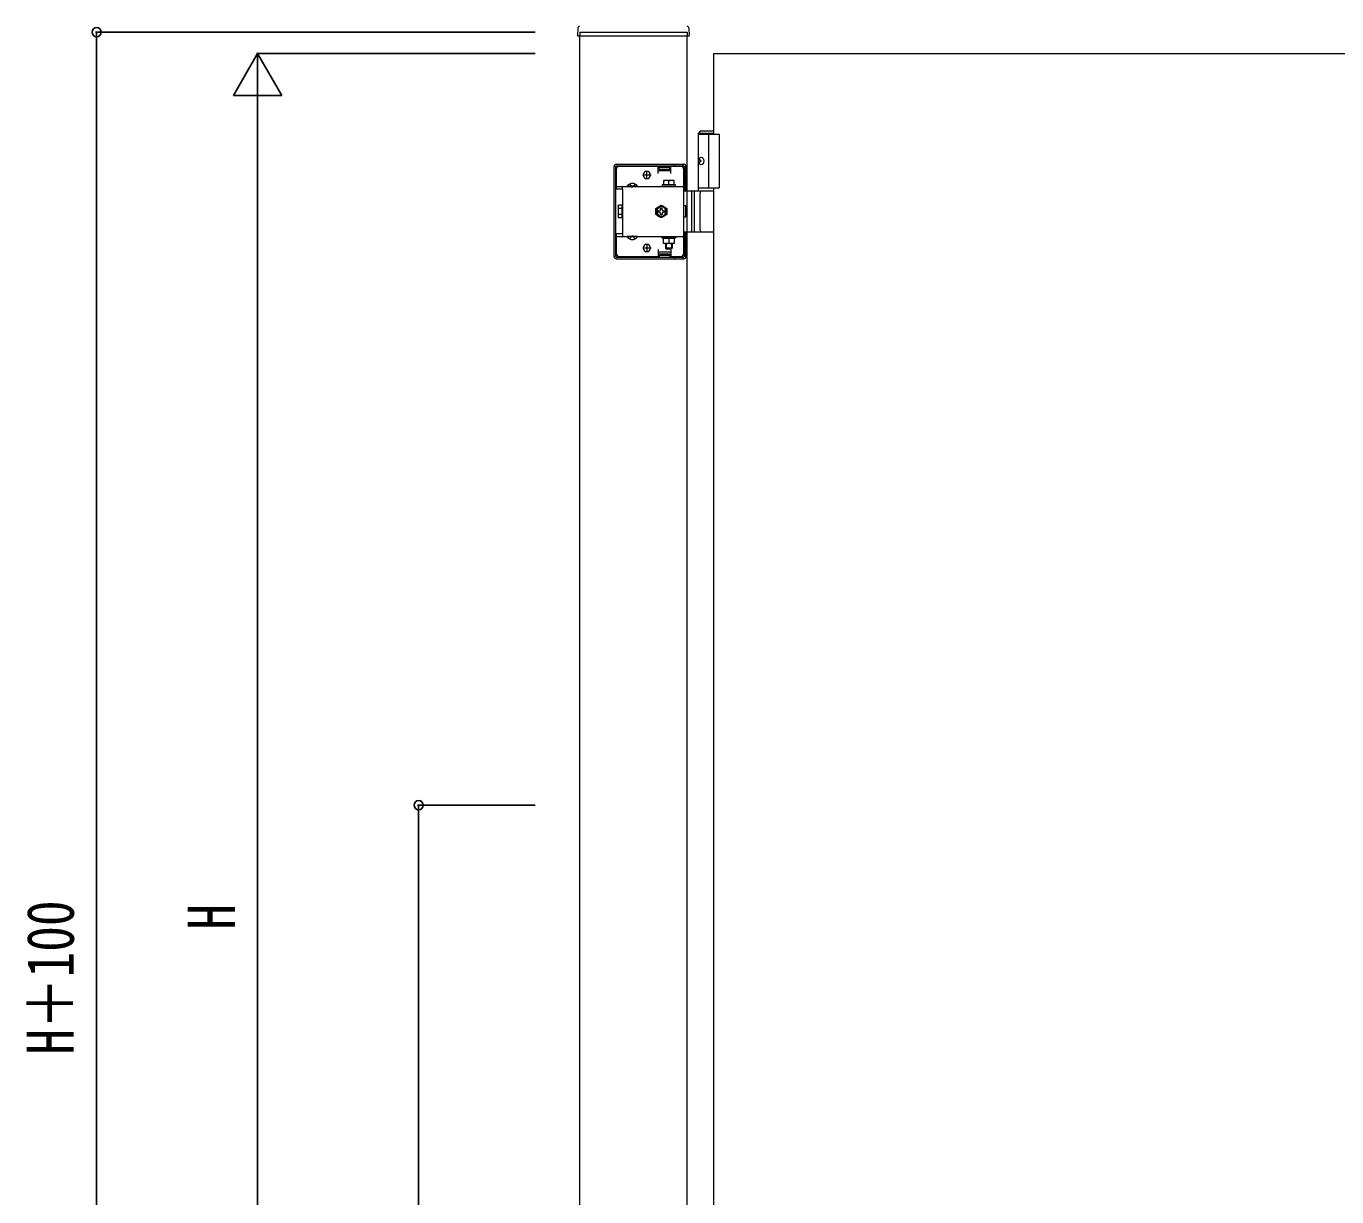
# Model space of a CAD drawing. Units: millimetres, scale not verified. Extents: x -4205 to 4205, y -2970 to 2970.
# Drawn here: x -2141 to -920, y 628 to 1718 of the extents above; entities that cross this region are included whole.
import ezdxf
from ezdxf.enums import TextEntityAlignment as Align

# ---------------------------------------------------------------- set-up
doc = ezdxf.new("R2010")
doc.units = ezdxf.units.MM
doc.header["$LTSCALE"] = 12
doc.layers.add('0-4_YKK_A1', color=4, linetype='Continuous', lineweight=18)
doc.layers.add('0-5_YKK_D', color=6, linetype='Continuous')
doc.styles.add('ＭＳ ゴシック', font='')
doc.styles.get('ＭＳ ゴシック').set_extended_font_data('MS Gothic')

msp = doc.modelspace()

# ---------------------------------------------------------------- linework, layer by layer
at = {"layer": '0-4_YKK_A1'}
for p, q in [((-1626.73, 1716.1), (-1627.08, 1709.44)), ((-1624.98, 1712.42), (-1624.98, 1708.92)), ((-1523.23, 1716.1), (-1522.88, 1709.44)), ((-1626.58, 1708.92), (-1523.38, 1708.92)), ((-1624.98, 12.42), (-1624.98, 1708.92)), ((-1524.98, 12.42), (-1524.98, 1708.92)), ((-1499.98, 1617.42), (-1499.98, 1692.42)), ((-1512.48, 1620.42), (-1514.48, 1618.42)), ((-1514.48, 1564.42), (-1514.48, 1618.42)), ((-1514.48, 1618.42), (-1499.98, 1618.42)), ((-1512.48, 1620.42), (-1499.98, 1620.42)), ((-1504.98, 1617.42), (-1504.98, 1567.42)), ((-1592.98, 1503.42), (-1592.98, 1587.42)), ((-1591.48, 1503.42), (-1591.48, 1587.42)), ((-1590.98, 1589.42), (-1527.98, 1589.42)), ((-1590.98, 1587.92), (-1527.98, 1587.92)), ((-1551.98, 1587.42), (-1587.98, 1587.42)), ((-1551.98, 1580.92), (-1551.98, 1587.42)), ((-1550.98, 1584.92), (-1550.98, 1587.92)), ((-1540.98, 1584.92), (-1540.98, 1587.92)), ((-1539.98, 1580.92), (-1539.98, 1587.42)), ((-1530.98, 1587.42), (-1539.98, 1587.42)), ((-1536.48, 1587.92), (-1536.48, 1589.42)), ((-1528.48, 1587.92), (-1528.48, 1589.42)), ((-1527.48, 1564.42), (-1527.48, 1587.42)), ((-1525.98, 1564.42), (-1525.98, 1587.42)), ((-1513.18, 1594.52), (-1513.78, 1594.52)), ((-1513.18, 1590.32), (-1513.78, 1590.32)), ((-1512.17, 1592.84), (-1512.76, 1592.84)), ((-1512.17, 1592), (-1512.76, 1592)), ((-1590.98, 1584.42), (-1590.98, 1566.12)), ((-1566.48, 1579.42), (-1558.48, 1579.42)), ((-1565.73, 1579.17), (-1565.73, 1579.67)), ((-1562.48, 1575.42), (-1562.48, 1583.42)), ((-1559.23, 1579.17), (-1559.23, 1579.67)), ((-1539.98, 1586.42), (-1551.98, 1586.42)), ((-1539.98, 1583.42), (-1551.98, 1583.42)), ((-1550.98, 1584.92), (-1540.98, 1584.92)), ((-1527.98, 1506.42), (-1527.98, 1584.42)), ((-1590.98, 1568.62), (-1527.98, 1568.62)), ((-1584.98, 1566.12), (-1590.98, 1566.12)), ((-1584.98, 1566.12), (-1584.98, 1568.62)), ((-1584.98, 1566.12), (-1584.98, 1524.72)), ((-1580.73, 1569.12), (-1580.73, 1568.62)), ((-1571.23, 1569.12), (-1580.73, 1569.12)), ((-1571.23, 1568.62), (-1580.73, 1568.62)), ((-1578.33, 1571.12), (-1577.13, 1568.64)), ((-1577.13, 1568.64), (-1575.98, 1568.04)), ((-1574.84, 1568.64), (-1575.98, 1568.04)), ((-1573.63, 1571.12), (-1574.84, 1568.64)), ((-1571.23, 1569.12), (-1571.23, 1568.62)), ((-1548.23, 1570.22), (-1548.23, 1568.62)), ((-1535.73, 1570.22), (-1548.23, 1570.22)), ((-1548.23, 1568.62), (-1535.73, 1568.62)), ((-1546.98, 1574.22), (-1546.98, 1570.22)), ((-1536.98, 1574.22), (-1546.98, 1574.22)), ((-1546.98, 1570.22), (-1536.98, 1570.22)), ((-1541.98, 1570.22), (-1541.98, 1573.78)), ((-1536.98, 1570.22), (-1536.98, 1574.22)), ((-1535.73, 1568.62), (-1535.73, 1570.22)), ((-1524.98, 1564.42), (-1527.98, 1564.42)), ((-1527.48, 1566.12), (-1525.98, 1566.12)), ((-1499.98, 1564.42), (-1524.98, 1564.42)), ((-1520.98, 1564.42), (-1520.98, 1526.42)), ((-1518.48, 1564.42), (-1518.48, 1526.42)), ((-1514.48, 1567.42), (-1494.98, 1567.42)), ((-1512.79, 1527.92), (-1512.79, 1562.92)), ((-1499.98, 217.42), (-1499.98, 1567.42)), ((-1589.28, 1550.42), (-1588.83, 1551.19)), ((-1589.28, 1550.42), (-1589.28, 1540.42)), ((-1585.28, 1551.19), (-1588.83, 1551.19)), ((-1585.28, 1539.64), (-1585.28, 1551.19)), ((-1553.98, 1548.3), (-1548.98, 1551.19)), ((-1548.98, 1551.19), (-1543.98, 1548.3)), ((-1589.28, 1540.42), (-1588.83, 1539.64)), ((-1585.28, 1548.3), (-1588.83, 1548.3)), ((-1585.28, 1542.53), (-1588.83, 1542.53)), ((-1585.28, 1539.64), (-1588.83, 1539.64)), ((-1585.28, 1549.32), (-1584.98, 1549.32)), ((-1585.28, 1541.52), (-1585.28, 1549.32)), ((-1585.28, 1541.52), (-1584.98, 1541.52)), ((-1553.98, 1542.53), (-1553.98, 1548.3)), ((-1548.98, 1539.64), (-1553.98, 1542.53)), ((-1552.13, 1546.02), (-1550.89, 1546.02)), ((-1552.13, 1544.82), (-1552.13, 1546.02)), ((-1550.89, 1544.82), (-1552.13, 1544.82)), ((-1549.58, 1547.33), (-1549.58, 1548.57)), ((-1549.58, 1548.57), (-1548.38, 1548.57)), ((-1543.98, 1542.53), (-1548.98, 1539.64)), ((-1548.38, 1548.57), (-1548.38, 1547.33)), ((-1548.38, 1543.5), (-1548.38, 1542.27)), ((-1545.83, 1544.82), (-1547.07, 1544.82)), ((-1543.98, 1548.3), (-1543.98, 1542.53)), ((-1527.98, 1526.42), (-1524.98, 1526.42)), ((-1527.48, 1503.42), (-1527.48, 1526.42)), ((-1525.98, 1503.42), (-1525.98, 1526.42)), ((-1524.98, 1526.42), (-1499.98, 1526.42)), ((-1584.98, 1524.72), (-1590.98, 1524.72)), ((-1590.98, 1524.72), (-1590.98, 1506.42)), ((-1590.98, 1522.22), (-1527.98, 1522.22)), ((-1584.98, 1524.72), (-1584.98, 1522.22)), ((-1571.23, 1522.22), (-1580.73, 1522.22)), ((-1580.73, 1521.71), (-1580.73, 1522.22)), ((-1571.23, 1521.71), (-1580.73, 1521.71)), ((-1578.33, 1519.72), (-1577.13, 1522.19)), ((-1577.13, 1522.19), (-1575.98, 1522.79)), ((-1574.84, 1522.19), (-1575.98, 1522.79)), ((-1573.63, 1519.72), (-1574.84, 1522.19)), ((-1571.23, 1521.71), (-1571.23, 1522.22)), ((-1562.48, 1515.42), (-1562.48, 1507.42)), ((-1548.23, 1522.22), (-1535.73, 1522.22)), ((-1548.23, 1520.62), (-1548.23, 1522.22)), ((-1535.73, 1520.62), (-1548.23, 1520.62)), ((-1546.98, 1515.62), (-1546.98, 1520.62)), ((-1546.98, 1520.62), (-1536.98, 1520.62)), ((-1536.98, 1515.62), (-1546.98, 1515.62)), ((-1545.18, 1522.22), (-1545.18, 1520.62)), ((-1544.98, 1515.62), (-1544.98, 1511.22)), ((-1544.44, 1515.62), (-1544.44, 1510.68)), ((-1541.98, 1520.62), (-1541.98, 1516.05)), ((-1539.52, 1515.62), (-1539.52, 1510.68)), ((-1538.98, 1515.62), (-1538.98, 1511.22)), ((-1538.78, 1522.22), (-1538.78, 1520.62)), ((-1536.98, 1520.62), (-1536.98, 1515.62)), ((-1535.73, 1522.22), (-1535.73, 1520.62)), ((-1527.48, 1524.72), (-1525.98, 1524.72)), ((-1590.98, 1502.92), (-1527.98, 1502.92)), ((-1587.98, 1503.42), (-1551.98, 1503.42)), ((-1566.48, 1511.42), (-1558.48, 1511.42)), ((-1565.73, 1511.67), (-1565.73, 1511.17)), ((-1559.23, 1511.67), (-1559.23, 1511.17)), ((-1551.98, 1509.92), (-1551.98, 1503.42)), ((-1539.98, 1507.42), (-1551.98, 1507.42)), ((-1539.98, 1504.42), (-1551.98, 1504.42)), ((-1550.98, 1505.92), (-1550.98, 1502.92)), ((-1550.98, 1505.92), (-1540.98, 1505.92)), ((-1544.98, 1511.22), (-1543.98, 1510.22)), ((-1538.98, 1511.22), (-1544.98, 1511.22)), ((-1539.98, 1510.22), (-1543.98, 1510.22)), ((-1540.98, 1505.92), (-1540.98, 1502.92)), ((-1538.98, 1511.22), (-1539.98, 1510.22)), ((-1539.98, 1509.92), (-1539.98, 1503.42)), ((-1539.98, 1503.42), (-1530.98, 1503.42)), ((-1536.48, 1501.42), (-1536.48, 1502.92)), ((-1528.48, 1501.42), (-1528.48, 1502.92)), ((-1590.98, 1501.42), (-1527.98, 1501.42))]:
    msp.add_line(p, q, dxfattribs=at)
for points in [[(-1624.98, 1712.42), (-1524.98, 1712.42), (-1524.98, 1708.92)], [(-1499.98, 1692.42), (-699.98, 1692.42), (-699.98, 92.42), (-1499.98, 92.42), (-1499.98, 167.42)], [(-1514.48, 1617.42), (-1494.98, 1617.42), (-1494.98, 1567.42)], [(-1513.89, 1593.68), (-1513.92, 1593.51), (-1513.96, 1593.35), (-1514.03, 1593.21), (-1514.11, 1593.08), (-1514.21, 1592.98), (-1514.27, 1592.93)], [(-1514.27, 1591.9), (-1514.21, 1591.85), (-1514.11, 1591.75), (-1514.03, 1591.62), (-1513.96, 1591.48), (-1513.92, 1591.32), (-1513.89, 1591.16)], [(-1512.76, 1592.84), (-1512.87, 1592.85), (-1512.98, 1592.9), (-1513.08, 1592.98), (-1513.17, 1593.08), (-1513.24, 1593.21), (-1513.28, 1593.35), (-1513.3, 1593.51), (-1513.3, 1593.68)], [(-1513.3, 1591.16), (-1513.3, 1591.32), (-1513.28, 1591.48), (-1513.24, 1591.62), (-1513.17, 1591.75), (-1513.08, 1591.85), (-1512.98, 1591.93), (-1512.87, 1591.98), (-1512.76, 1592)], [(-1527.98, 1540.32), (-1525.98, 1540.32), (-1525.98, 1550.52), (-1527.98, 1550.52)], [(-1548.38, 1542.27), (-1549.58, 1542.27), (-1549.58, 1543.5)], [(-1547.07, 1546.02), (-1545.83, 1546.02), (-1545.83, 1544.82)]]:
    msp.add_lwpolyline(points, dxfattribs=at)
for centre, radius, start, end in [((-1626.58, 1709.42), 0.5, 177, 270), ((-1624.73, 1716), 2, 99.0011, 177), ((-1525.23, 1716), 2, 3, 80.9989), ((-1523.38, 1709.42), 0.5, 270, 3), ((-1590.98, 1587.42), 2, 90, 180), ((-1590.98, 1587.42), 0.5, 90, 180), ((-1587.98, 1584.42), 3, 90, 180), ((-1530.98, 1584.42), 3, 0, 90), ((-1527.98, 1587.42), 2, 0, 90), ((-1527.98, 1587.42), 0.5, 0, 90), ((-1562.48, 1579.67), 3.25, 0, 180), ((-1562.48, 1579.17), 3.25, 180, 0), ((-1575.98, 1565.84), 5.77, 34.65097, 145.34903), ((-1544.48, 1566.78), 7.43, 70.34714, 109.65286), ((-1539.48, 1566.78), 7.43, 70.34714, 109.65286), ((-1511.29, 1562.92), 1.5, 90, 180), ((-1586.72, 1549.75), 2.56, 145.61575, 214.38425), ((-1548.98, 1545.42), 5, 103.11701, 349.84078), ((-1548.98, 1545.42), 5, 349.84078, 103.11701), ((-1579.73, 1545.42), 9.55, 162.41205, 197.58795), ((-1586.72, 1541.09), 2.56, 145.61575, 214.38425), ((-1548.98, 1545.42), 4.3, 96.72822, 356.22957), ((-1550.89, 1547.33), 1.31, 270, 0), ((-1550.89, 1543.5), 1.31, 0, 90), ((-1548.98, 1545.42), 4.3, 356.22957, 96.72822), ((-1547.07, 1547.33), 1.31, 180, 270), ((-1547.07, 1543.5), 1.31, 90, 180), ((-1511.29, 1527.92), 1.5, 180, 270), ((-1575.98, 1524.99), 5.77, 214.65097, 325.34903), ((-1562.48, 1511.67), 3.25, 0, 180), ((-1544.48, 1523.05), 7.43, 250.34714, 289.65286), ((-1539.48, 1523.05), 7.43, 250.34714, 289.65286), ((-1590.98, 1503.42), 2, 180, 270), ((-1590.98, 1503.42), 0.5, 180, 270), ((-1587.98, 1506.42), 3, 180, 270), ((-1562.48, 1511.17), 3.25, 180, 0), ((-1530.98, 1506.42), 3, 270, 0), ((-1527.98, 1503.42), 0.5, 270, 0), ((-1527.98, 1503.42), 2, 270, 0)]:
    msp.add_arc(centre, radius, start, end, dxfattribs=at)
msp.add_ellipse((-1511.82, 1592.42), major_axis=(0, -3.5), ratio=0.707107, dxfattribs=at)
for centre, start_param, end_param in [((-1507.59, 1592.42), 1.3352921, 1.4303349), ((-1507.59, 1592.42), 1.7112577, 1.8063006), ((-1507, 1592.42), 1.3352921, 1.4303349), ((-1507, 1592.42), 1.7112577, 1.8063006), ((-1505.81, 1592.42), 1.5241127, 1.6174799)]:
    msp.add_ellipse(centre, major_axis=(0, 9), ratio=0.707107, start_param=start_param, end_param=end_param, dxfattribs=at)
at = {"layer": '0-5_YKK_D'}
for p, q in [((-1666.36, 1712.42), (-2075.98, 1712.42)), ((-2074.98, 1712.42), (-2074.98, 12.42)), ((-1924.98, 1692.42), (-1947.48, 1653.44)), ((-1666.36, 1692.42), (-1925.98, 1692.42)), ((-1924.98, 1692.42), (-1902.48, 1653.44)), ((-1924.98, 1692.42), (-1924.98, 1614.47)), ((-1947.48, 1653.44), (-1902.48, 1653.44)), ((-1924.98, 1647.42), (-1924.98, 137.42)), ((-1666.36, 992.42), (-1775.98, 992.42)), ((-1774.98, 992.42), (-1774.98, 92.42))]:
    msp.add_line(p, q, dxfattribs=at)
for centre in [(-2074.98, 1712.42), (-1774.98, 992.42)]:
    msp.add_circle(centre, 4.25, dxfattribs=at)

# ---------------------------------------------------------------- texts
at = {"layer": '0-5_YKK_D', "style": 'ＭＳ ゴシック', "width": 0.8}
for s, p in [('H＋100', (-2082.98, 760.02)), ('H', (-1932.98, 876.42))]:
    msp.add_text(s, height=43.99, rotation=90, dxfattribs=at).set_placement(p, align=Align.BOTTOM_LEFT)

doc.saveas('drawing.dxf')
